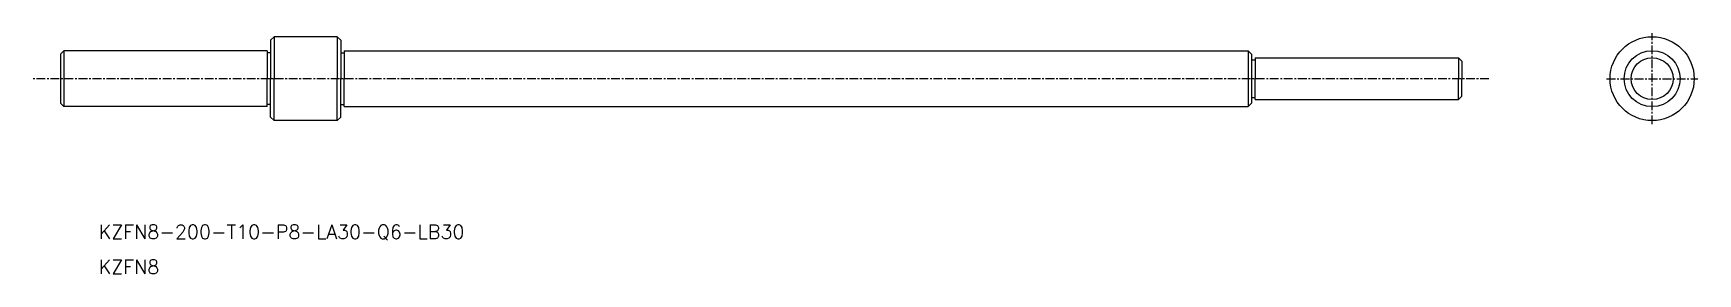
# Model space of a CAD drawing. Extents: x -21507 to -19844, y 30600 to 30908.
# Drawn here: x -21507.2 to -21269.7, y 30874 to 30908.5 of the extents above; entities outside this region: 1.
import ezdxf

# ---------------------------------------------------------------- set-up
doc = ezdxf.new("R2010")
doc.units = 0
doc.header["$PDMODE"] = 1
doc.linetypes.add('CENTER', pattern=[2, 1.25, -0.25, 0.25, -0.25])
doc.layers.get('0').update_dxf_attribs({"linetype": 'CONTINUOUS'})
doc.layers.add('CENTER', color=1, linetype='CENTER')
doc.styles.add('MISUMI', font='txt.shx')

msp = doc.modelspace()

# ---------------------------------------------------------------- linework, layer by layer
at = {"color": 7, "linetype": 'CONTINUOUS'}
for p, q in [((-21473.37, 30907.45), (-21472.87, 30907.95)), ((-21463.87, 30907.95), (-21472.87, 30907.95)), ((-21472.87, 30907.95), (-21472.87, 30901.95)), ((-21463.87, 30907.95), (-21463.87, 30901.95)), ((-21463.37, 30907.45), (-21463.87, 30907.95)), ((-21503.37, 30905.45), (-21502.87, 30905.95)), ((-21473.87, 30905.95), (-21502.87, 30905.95)), ((-21502.87, 30905.95), (-21502.87, 30897.95)), ((-21473.87, 30905.95), (-21473.87, 30901.95)), ((-21473.37, 30905.65), (-21473.87, 30905.65)), ((-21473.37, 30907.45), (-21473.37, 30901.95)), ((-21463.37, 30907.45), (-21463.37, 30901.95)), ((-21463.37, 30905.65), (-21462.87, 30905.65)), ((-21462.87, 30905.95), (-21333.87, 30905.95)), ((-21462.87, 30905.95), (-21462.87, 30901.95)), ((-21333.87, 30905.95), (-21333.87, 30897.95)), ((-21333.37, 30905.45), (-21333.87, 30905.95)), ((-21503.37, 30905.45), (-21503.37, 30898.45)), ((-21333.37, 30905.45), (-21333.37, 30898.45)), ((-21333.37, 30904.65), (-21332.87, 30904.65)), ((-21332.87, 30904.95), (-21303.87, 30904.95)), ((-21332.87, 30904.95), (-21332.87, 30901.95)), ((-21303.87, 30904.95), (-21303.87, 30901.95)), ((-21303.37, 30904.45), (-21303.87, 30904.95)), ((-21303.37, 30904.45), (-21303.37, 30901.95)), ((-21473.87, 30897.95), (-21473.87, 30901.95)), ((-21473.37, 30896.46), (-21473.37, 30901.96)), ((-21472.87, 30895.96), (-21472.87, 30901.96)), ((-21463.87, 30895.96), (-21463.87, 30901.96)), ((-21463.37, 30896.46), (-21463.37, 30901.96)), ((-21462.87, 30897.95), (-21462.87, 30901.95)), ((-21332.87, 30898.95), (-21332.87, 30901.95)), ((-21303.87, 30898.95), (-21303.87, 30901.95)), ((-21303.37, 30899.45), (-21303.37, 30901.95)), ((-21503.37, 30898.45), (-21502.87, 30897.95)), ((-21333.37, 30898.45), (-21333.87, 30897.95)), ((-21333.37, 30899.25), (-21332.87, 30899.25)), ((-21332.87, 30898.95), (-21303.87, 30898.95)), ((-21303.37, 30899.45), (-21303.87, 30898.95)), ((-21473.87, 30897.95), (-21502.87, 30897.95)), ((-21473.37, 30898.25), (-21473.87, 30898.25)), ((-21473.37, 30896.46), (-21472.87, 30895.96)), ((-21463.37, 30896.46), (-21463.87, 30895.96)), ((-21463.37, 30898.25), (-21462.87, 30898.25)), ((-21462.87, 30897.95), (-21333.87, 30897.95)), ((-21463.87, 30895.96), (-21472.87, 30895.96))]:
    msp.add_line(p, q, dxfattribs=at)
for radius in [6, 4, 3]:
    msp.add_circle((-21276.22, 30901.95), radius, dxfattribs=at)
msp.add_point((-19844.35, 30599.58), dxfattribs=at)
at = {"layer": 'CENTER', "color": 1, "linetype": 'CENTER'}
for p, q in [((-21276.22, 30895.45), (-21276.22, 30908.45)), ((-21299.52, 30901.95), (-21507.23, 30901.95)), ((-21282.72, 30901.95), (-21269.72, 30901.95))]:
    msp.add_line(p, q, dxfattribs=at)

# ---------------------------------------------------------------- texts
at = {"color": 7, "linetype": 'CONTINUOUS', "style": 'MISUMI'}
for s, p in [('KZFN8-200-T10-P8-LA30-Q6-LB30', (-21497.91, 30879.04)), ('KZFN8', (-21497.91, 30874.04))]:
    msp.add_text(s, height=2, dxfattribs=at).set_placement(p)

doc.saveas('drawing.dxf')
